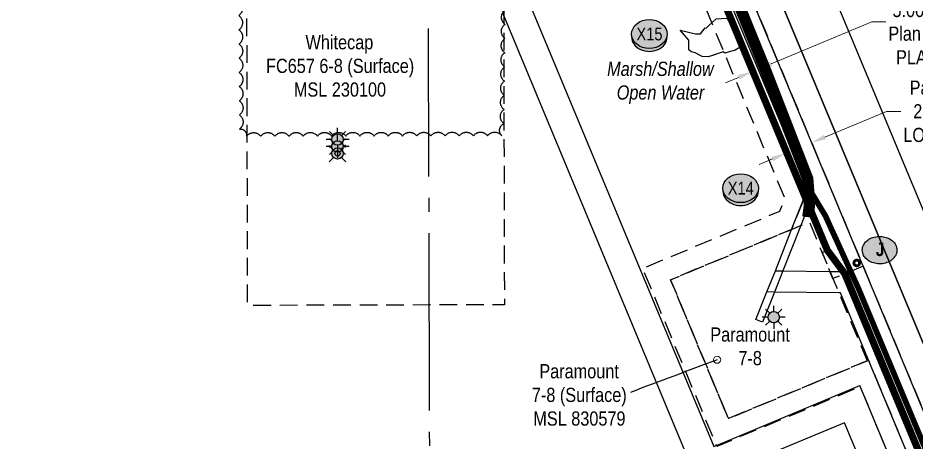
# Model space of a CAD drawing. Extents: x 510524 to 514472, y 6017951 to 6023231.
# Drawn here: x 511808 to 512441, y 6021992 to 6022291 of the extents above; entities that cross this region are included whole.
import ezdxf
from ezdxf.enums import TextEntityAlignment as Align

# ---------------------------------------------------------------- set-up
doc = ezdxf.new("R2010")
doc.units = 0
doc.header["$LTSCALE"] = 5
doc.header["$PDSIZE"] = 0.5
for name, pattern in [('0', [1, 1, 0]), ('foc-ACCESSROAD', [3.75, 2.5, -1.25]), ('foc-FLOWLINE', [3.75, 2.5, -1.25]), ('foc-QUARTERLINE', [33, 25, -3, 2, -3])]:
    doc.linetypes.add(name, pattern=pattern)
doc.layers.get('Defpoints').update_dxf_attribs({"color": 9})
for name, color, linetype in [('AS-ROADS', 254, 'Continuous'), ('C-RW', 13, 'Continuous'), ('C-WS', 13, 'foc-ACCESSROAD'), ('CG-NOTES', 7, 'Continuous'), ('DRILL-T', 8, 'Continuous'), ('F-AR', 190, 'foc-ACCESSROAD'), ('F-EZE', 190, 'foc-FLOWLINE'), ('F-RW', 190, 'Continuous'), ('F-WS', 190, 'foc-ACCESSROAD'), ('F-WS-S', 8, 'Continuous'), ('L-MON', 1, 'Continuous'), ('L-QSEC', 8, 'foc-QUARTERLINE'), ('P-CROSSINGS', 250, 'Continuous'), ('P-PROPOSED', 10, 'Continuous'), ('T-BUSH', 110, '0'), ('WETLAND', 143, 'Continuous'), ('WETLAND-T', 146, 'Continuous')]:
    doc.layers.add(name, color=color, linetype=linetype)
for name, color, linetype, lineweight in [('C-WS-T', 13, 'Continuous', 9), ('F-AR-T', 190, 'Continuous', 9), ('F-RW-T', 190, 'Continuous', 9), ('F-WS-T', 190, 'Continuous', 9)]:
    doc.layers.add(name, color=color, linetype=linetype, lineweight=lineweight)
doc.styles.add('80CG', font='ARIALN.TTF', dxfattribs={"height": 10})
doc.styles.add('80L', font='ARIALN.TTF', dxfattribs={"height": 10})
doc.styles.add('BOLD', font='ARIALNB.TTF')
doc.styles.add('Crossing', font='ARIALN.TTF', dxfattribs={"height": 10})
doc.dimstyles.new('Compass 5 000', dxfattribs={"dimscale": 5, "dimtxt": 9, "dimasz": 2, "dimexe": 0.2, "dimexo": 0.0625, "dimgap": 0.5, "dimtad": 0, "dimtih": 1, "dimtoh": 1, "dimzin": 0, "dimdsep": 46, "dimtxsty": '80CG', "dimcen": 0.1, "dimse1": 1, "dimse2": 1, "dimclrd": 256, "dimclrt": 256, "dimaunit": 1, "dimadec": 4, "dimazin": 0, "dimtfac": 0.06, "dimtofl": 0, "dimtmove": 0, "dimatfit": 1, "dimfxl": 0.2, "dimtolj": 1, "dimtzin": 0, "dimlwd": -1, "dimarcsym": 0})

# ---------------------------------------------------------------- blocks, each defined once
blk = doc.blocks.new('GAS')
h = blk.add_hatch(color=255)
h.dxf.hatch_style = 1
edge = h.paths.add_edge_path()
edge.add_arc((0, 0), 0.9, 0, 360)
for p, q in [((0, 0.81), (0, 1.62)), ((-0.81, 0), (-1.62, 0)), ((-0.57, 0.57), (-1.14, 1.14)), ((0.57, 0.57), (1.14, 1.14)), ((1.62, 0), (0.81, 0)), ((-0.57, -0.57), (-1.14, -1.14)), ((0, -0.81), (0, -1.62)), ((1.14, -1.14), (0.57, -0.57))]:
    blk.add_line(p, q)
blk.add_circle((0, 0), 0.8)
blk = doc.blocks.new('*D53')
at = {"layer": 'Defpoints', "color": 0, "transparency": 16777216}
for p in [(512353.55, 6022236.68), (512335.09, 6022228.99), (512348.9, 6022195.83)]:
    blk.add_point(p, dxfattribs=at)
at = {"layer": 'F-AR-T', "transparency": 16777216}
for p, q in [((512376.59, 6022207.37), (512420.2, 6022225.53)), ((512420.2, 6022225.53), (512430.2, 6022225.53)), ((512339.67, 6022191.99), (512330.44, 6022188.14))]:
    blk.add_line(p, q, dxfattribs=at)
for points in [[(512375.95, 6022208.91), (512377.23, 6022205.83), (512367.36, 6022203.52)], [(512339.03, 6022193.53), (512340.31, 6022190.45), (512348.9, 6022195.83)]]:
    blk.add_solid(points, dxfattribs=at)
at = {"layer": 'F-AR-T', "transparency": 16777216, "insert": (512464.47, 6022225.53), "char_height": 10, "attachment_point": 5, "style": '80CG'}
blk.add_mtext('\\A1;Paramount\\P20.00 A/R\\PLOC 830482', dxfattribs=at)
blk = doc.blocks.new('*D75')
at = {"layer": 'Defpoints', "color": 0, "transparency": 16777216}
for p in [(512301.37, 6022309.96), (512305.99, 6022311.88), (512324.96, 6022253.32)]:
    blk.add_point(p, dxfattribs=at)
at = {"layer": 'F-RW-T', "transparency": 16777216}
for p, q in [((512338.81, 6022259.09), (512409.68, 6022288.61)), ((512409.68, 6022288.61), (512419.68, 6022288.61)), ((512315.73, 6022249.48), (512306.5, 6022245.63))]:
    blk.add_line(p, q, dxfattribs=at)
for points in [[(512338.17, 6022260.63), (512339.45, 6022257.55), (512329.58, 6022255.25)], [(512315.09, 6022251.02), (512316.37, 6022247.94), (512324.96, 6022253.32)]]:
    blk.add_solid(points, dxfattribs=at)
at = {"layer": 'F-RW-T', "transparency": 16777216, "insert": (512458.4, 6022288.61), "char_height": 10, "attachment_point": 5, "style": '80CG'}
blk.add_mtext('\\A1;Paramount\\P5.00 P/L R/W\\PPlan 882 2394^JPLA 880336', dxfattribs=at)
blk = doc.blocks.new('WC')
at = {"layer": 'L-MON'}
h = blk.add_hatch(color=255, dxfattribs=at)
h.dxf.hatch_style = 1
edge = h.paths.add_edge_path()
edge.add_arc((0, 0), 0.9, 0, 360)
at = {"layer": 'L-MON', "color": 8, "flags": 128}
for points in [[(-0.62, 0.5), (-1.23, 1.12)], [(0.52, 0.61), (1.13, 1.21)], [(-1.18, -1.18), (-0.56, -0.57)], [(1.16, -1.18), (0.56, -0.57)]]:
    blk.add_lwpolyline(points, dxfattribs=at)
at = {"layer": 'L-MON', "color": 8}
for radius in [0.8, 0.373]:
    blk.add_circle((0, 0), radius, dxfattribs=at)
blk = doc.blocks.new('xing2')
h = blk.add_hatch(color=50)
h.dxf.hatch_style = 1
edge = h.paths.add_edge_path()
edge.add_ellipse((0, 0), major_axis=(-12.5, 0), ratio=0.816297, start_angle=0, end_angle=360)
h = blk.add_hatch(color=250)
h.dxf.hatch_style = 1
edge = h.paths.add_edge_path()
edge.add_ellipse((0, -2.05), major_axis=(-12.5, 0), ratio=0.816297, start_angle=0, end_angle=180)
edge.add_line((12.5, -2.05), (12.5, 0))
edge.add_ellipse((0, 0), major_axis=(-12.5, 0), ratio=0.816297, start_angle=0, end_angle=180, ccw=False)
edge.add_line((-12.5, 0), (-12.5, -2.05))
at = {"color": 250}
blk.add_ellipse((0, 0), major_axis=(-12.5, 0), ratio=0.816297, dxfattribs=at)
blk.add_ellipse((0, -2.05), major_axis=(-12.5, 0), ratio=0.816297, start_param=0, end_param=3.141593, dxfattribs=at)
at = {"color": 250, "style": 'Crossing'}
blk.add_attdef('CROSSING', text='', height=9, dxfattribs=at).set_placement((0.09, 0.02), align=Align.MIDDLE_CENTER)
at = {"color": 250, "style": 'Crossing', "flags": 1}
for tag, p in [('OWNER', (0.09, -12.49)), ('DESCRIPTION', (0.09, -25.77)), ('LOCATION', (0.09, -39.3)), ('DWG_REF', (0.09, -52.84))]:
    blk.add_attdef(tag, text='', height=9, dxfattribs=at).set_placement(p, align=Align.MIDDLE_CENTER)
blk = doc.blocks.new('AA')
at = {"const_width": 4}
blk.add_lwpolyline([(-1, 0, 1), (1, 0, 1)], format="xyb", close=True, dxfattribs=at)
blk.add_circle((0, 0), 2)
blk = doc.blocks.new('Route_Letters')
h = blk.add_hatch(color=255)
h.dxf.hatch_style = 1
edge = h.paths.add_edge_path()
edge.add_ellipse((-0.12, 0.46), major_axis=(-11.97, 0), ratio=0.789318, start_angle=0, end_angle=360)
at = {"color": 5}
blk.add_open_spline([(-12.34, 0.46), (-12.34, -0.25), (-12.24, -0.97), (-11.72, -2.79), (-11.14, -3.88), (-9.56, -5.81), (-8.54, -6.66), (-6.22, -8.02), (-4.9, -8.54), (-2.12, -9.17), (-0.66, -9.3), (2.22, -9.13), (3.64, -8.84), (6.27, -7.89), (7.48, -7.22), (9.54, -5.6), (10.38, -4.64), (11.6, -2.54), (11.97, -1.4), (12.18, 0.91), (12.02, 2.08), (11.2, 4.3), (10.54, 5.35), (8.8, 7.2), (7.72, 7.99), (5.29, 9.24), (3.93, 9.68), (1.11, 10.18), (-0.35, 10.23), (-3.22, 9.91), (-4.61, 9.55), (-7.16, 8.47), (-8.32, 7.75), (-10.24, 6.02), (-11, 5.02), (-12.05, 2.86), (-12.32, 1.7), (-12.34, 0.52), (-12.34, 0.49), (-12.34, 0.46)], degree=3, knots=[0, 0, 0, 0, 0.219529, 0.219529, 0.575727, 0.575727, 0.931924, 0.931924, 1.288121, 1.288121, 1.644318, 1.644318, 2.000515, 2.000515, 2.356712, 2.356712, 2.712909, 2.712909, 3.069107, 3.069107, 3.425304, 3.425304, 3.781501, 3.781501, 4.137698, 4.137698, 4.493895, 4.493895, 4.850092, 4.850092, 5.20629, 5.20629, 5.562487, 5.562487, 5.918684, 5.918684, 6.274881, 6.274881, 6.283185, 6.283185, 6.283185, 6.283185], dxfattribs=at)
at = {"color": 14, "style": 'BOLD'}
blk.add_attdef('A', text='', height=9.5, dxfattribs=at).set_placement((0.22, 0.98), align=Align.MIDDLE)

msp = doc.modelspace()

# ---------------------------------------------------------------- linework, layer by layer
at = {"layer": 'AS-ROADS', "const_width": 8, "flags": 128}
msp.add_lwpolyline([(511791.973, 6022479.778), (511874.049, 6022479.378), (512033.088, 6022478.029), (512113.036, 6022477.669), (512182.647, 6022477.185), (512204.897, 6022476.828), (512218.352, 6022475.126), (512225.268, 6022473.626), (512232.266, 6022471.556), (512241.365, 6022467.05), (512249.392, 6022459.746), (512254.347, 6022453.013), (512258.948, 6022444.09), (512262.62, 6022434.586), (512302.692, 6022334.143), (512302.585, 6022333.836), (512335.283, 6022253.45), (512364.608, 6022177.926), (512365.59, 6022164.439), (512365.751, 6022159.148), (512364.69, 6022150.964)], dxfattribs=at)
at = {"layer": 'AS-ROADS', "flags": 128}
msp.add_lwpolyline([(512366.351, 6022169.595, 4.002, 4.002, 0), (512377.103, 6022151.797, 4.002, 4.002, 0), (512400.108, 6022101.221, 4.002, 4.002, 0), (512600.335, 6021621.53, 4.002, 4.002, 0), (512640.418, 6021526.163, 4.002, 4.002, 0), (512804.273, 6021132.565, 4.002, 4.002, 0), (512888.573, 6020932.953, 4.002, 4.002, 0), (512994.421, 6020679.836, 0, 0, 0)], format="xyseb", dxfattribs=at)
at = {"layer": 'C-RW'}
for points in [[(512095.762, 6022855.191), (512213.878, 6022571.849), (512169.205, 6022519.53), (512169.259, 6022498.163), (512169.278, 6022491.162), (512169.286, 6022487.663), (512169.329, 6022471.158), (512169.354, 6022461.163), (512169.413, 6022438.317), (512169.471, 6022415.469), (512169.705, 6022324.073), (512169.772, 6022298.05), (512298.3, 6021989.294), (512300.211, 6021990.089), (512401.302, 6022032.171), (512401.669, 6022031.397), (512582.922, 6021596.338), (512549.763, 6021582.527), (512549.991, 6021581.731), (512561.522, 6021554.054), (512575.183, 6021521.158), (512778.886, 6021032.947)], [(512752.436, 6021044.443), (512553.716, 6021521.09), (512523.62, 6021593.287), (512556.815, 6021607.121), (512390.539, 6022006.039), (512287.528, 6021963.157), (512150.21, 6022293.028), (512149.793, 6022294.031), (512149.716, 6022324.012), (512149.482, 6022415.409), (512149.423, 6022438.265), (512149.365, 6022461.112), (512149.339, 6022471.106), (512149.297, 6022487.61), (512149.288, 6022491.11), (512149.27, 6022498.11), (512149.196, 6022526.882), (512190.593, 6022575.358), (512095.901, 6022802.636)]]:
    msp.add_lwpolyline(points, dxfattribs=at)
at = {"layer": 'C-WS', "flags": 128}
msp.add_lwpolyline([(512096.922, 6022415.272), (512149.482, 6022415.409), (512149.904, 6022415.411), (512150.133, 6022324.013), (512150.21, 6022293.028), (512150.416, 6022210.815), (512150.721, 6022089.181), (512097.782, 6022089.047), (511969.701, 6022088.725), (511969.414, 6022210.362), (511969.131, 6022323.434), (511968.902, 6022414.946), (512019.25, 6022415.075), (512039.239, 6022415.125), (512096.922, 6022415.272)], close=True, dxfattribs=at)
at = {"layer": 'F-AR', "flags": 128}
msp.add_lwpolyline([(513091.75, 6020430.079), (513090.049, 6020429.365), (513067.281, 6020483.991), (512969.698, 6020718.23), (512933.751, 6020804.513), (512903.387, 6020877.401), (512889.418, 6020910.934), (512877.764, 6020939.028), (512875.62, 6020944.172), (512871.553, 6020953.937), (512869.469, 6020958.939), (512635.227, 6021521.35), (512389.776, 6022110.683), (512391.624, 6022111.452), (512403.625, 6022116.454), (512651.459, 6021521.402), (512885.466, 6020959.553), (512891.618, 6020944.788), (512903.276, 6020916.688), (512933.641, 6020843.795), (512985.93, 6020718.28), (513081.13, 6020489.763), (513103.884, 6020435.17), (513091.75, 6020430.079)], close=True, dxfattribs=at)
at = {"layer": 'F-EZE', "flags": 128}
msp.add_lwpolyline([(511173.665, 6022826.188), (511273.663, 6022827.349), (511303.821, 6022827.7), (511367.155, 6022828.436), (511512.101, 6022828.973), (511542.804, 6022818.517), (511557.175, 6022795.119), (511678.467, 6022496.868), (512096.703, 6022497.972), (512149.27, 6022498.11), (512169.259, 6022498.163), (512230.623, 6022498.325), (512230.641, 6022491.324), (512230.65, 6022487.825), (512221.891, 6022487.801), (512228.757, 6022471.316), (512232.915, 6022461.332), (512242.42, 6022438.509), (512251.925, 6022415.69), (512257.334, 6022415.704), (512295.334, 6022324.465), (512361.972, 6022164.472), (512353.261, 6022142.346), (512267.88, 6022106.811), (512308.619, 6022008.926), (512406.504, 6022049.664), (512407.441, 6022050.054), (512600.855, 6021585.688), (512602.49, 6021581.758), (512588.634, 6021575.969), (512592.412, 6021566.908), (512573.03, 6021558.828), (512588.698, 6021521.201), (512782.597, 6021055.601), (512783.04, 6021054.535), (512786.72, 6021045.756), (512791.849, 6021033.443), (512782.246, 6021033.075), (512778.886, 6021032.947), (512757.569, 6021032.131), (512731.684, 6021031.14), (512729.387, 6021031.052), (512728.907, 6021043.542), (512731.201, 6021043.631), (512752.436, 6021044.443), (512773.398, 6021045.246), (512769.284, 6021055.124), (512575.183, 6021521.158), (512561.522, 6021554.054), (512549.991, 6021581.731), (512580.943, 6021594.6), (512583.244, 6021595.559), (512582.922, 6021596.338), (512401.669, 6022031.397), (512300.534, 6021989.314), (512300.211, 6021990.089), (512248.268, 6022114.896), (512344.845, 6022155.091), (512348.486, 6022164.341), (512281.81, 6022324.423), (512250.049, 6022400.685), (512241.934, 6022400.664), (512235.693, 6022415.646), (512226.189, 6022438.467), (512216.684, 6022461.289), (512212.526, 6022471.272), (512205.659, 6022487.759), (512169.286, 6022487.663), (512149.297, 6022487.61), (512096.731, 6022487.472), (511671.41, 6022486.349), (511547.775, 6022790.361), (511544.877, 6022795.081), (511535.837, 6022809.798), (511510.382, 6022818.467), (511477.122, 6022818.342), (511419.248, 6022818.128), (511367.212, 6022817.735), (511366.05, 6022817.921), (511303.847, 6022817.199), (511273.689, 6022816.848), (511173.691, 6022815.687)], dxfattribs=at)
at = {"layer": 'F-RW'}
for points in [[(512870.643, 6020995.14), (512651.459, 6021521.402), (512640.418, 6021547.908), (512626.572, 6021581.148), (512403.625, 6022116.454), (512316.959, 6022324.532), (512278.964, 6022415.761), (512269.46, 6022438.58), (512259.945, 6022461.403), (512255.783, 6022471.387), (512247.452, 6022491.369), (512213.878, 6022571.849), (512095.762, 6022855.191), (511993.209, 6023101.148), (511982.16, 6023127.665), (511979.372, 6023134.354), (511969.601, 6023157.784), (511965.525, 6023167.563), (511951.708, 6023200.701), (511940.517, 6023227.543)], [(511960.308, 6023227.606), (511982.404, 6023174.595), (511989.383, 6023157.848), (511996.246, 6023141.384), (512001.937, 6023127.729), (512017.499, 6023090.405), (512019.505, 6023085.595), (512095.636, 6022902.995), (512275.564, 6022471.439), (512279.727, 6022461.456), (512289.239, 6022438.632), (512298.744, 6022415.814), (512336.734, 6022324.594), (512639.653, 6021597.285), (512643.446, 6021588.18), (512657.291, 6021554.941), (512671.234, 6021521.465), (512890.134, 6020995.888)], [(512095.388, 6022997.162), (512312.963, 6022475.31), (512314.534, 6022471.542), (512318.694, 6022461.559), (512322.477, 6022452.482), (512328.203, 6022438.734), (512337.708, 6022415.914), (512375.688, 6022324.716), (512690.529, 6021568.797), (512657.291, 6021554.941), (512640.418, 6021547.908), (512626.57, 6021542.134), (512620.11, 6021539.443), (512627.653, 6021521.325), (512821, 6021057.104)], [(512782.597, 6021055.601), (512588.698, 6021521.201), (512573.03, 6021558.828), (512592.412, 6021566.908), (512606.265, 6021572.683), (512612.725, 6021575.374), (512626.572, 6021581.148), (512643.446, 6021588.18), (512639.653, 6021597.285), (512336.734, 6022324.594), (512298.744, 6022415.814), (512289.239, 6022438.632), (512279.727, 6022461.456), (512275.564, 6022471.439), (512095.636, 6022902.995)], [(512821, 6021057.104), (512627.653, 6021521.325), (512620.11, 6021539.443), (512608.25, 6021567.917), (512606.265, 6021572.683), (512602.487, 6021581.756), (512600.851, 6021585.683), (512387.622, 6022097.643), (512386.53, 6022097.656), (512341.133, 6022098.173), (512335.83, 6022098.236), (512341.777, 6022113.175), (512347.04, 6022113.12), (512380.25, 6022112.749), (512388.956, 6022112.651), (512389.776, 6022110.683), (512607.312, 6021588.373), (512608.945, 6021584.453), (512612.726, 6021575.375), (512614.709, 6021570.614), (512626.571, 6021542.135), (512635.227, 6021521.35), (512839.196, 6021031.62)]]:
    msp.add_lwpolyline(points, dxfattribs=at)
msp.add_lwpolyline([(512341.137, 6022098.189), (512332.761, 6022077.012), (512328.113, 6022078.848), (512335.833, 6022098.242), (512341.776, 6022113.173), (512353.261, 6022142.346), (512361.972, 6022164.472), (512295.334, 6022324.465), (512257.334, 6022415.704), (512247.83, 6022438.524), (512238.325, 6022461.346), (512243.733, 6022461.359), (512253.239, 6022438.538), (512262.744, 6022415.719), (512300.742, 6022324.481), (512367.366, 6022164.522), (512364.728, 6022157.851), (512359.648, 6022145.004), (512347.04, 6022113.12), (512341.137, 6022098.189)], close=True, dxfattribs=at)
at = {"layer": 'F-WS', "flags": 128}
msp.add_lwpolyline([(512406.504, 6022049.664), (512308.619, 6022008.926), (512267.88, 6022106.811), (512353.261, 6022142.346), (512359.648, 6022145.004), (512365.765, 6022147.55), (512374.704, 6022126.073), (512380.25, 6022112.749), (512382.391, 6022107.604), (512386.53, 6022097.658), (512388.223, 6022093.59), (512406.504, 6022049.664)], close=True, dxfattribs=at)
at = {"layer": 'L-QSEC'}
msp.add_line((512099.283, 6021519.666), (512097.268, 6022283.849), dxfattribs=at)
at = {"layer": 'T-BUSH', "flags": 128}
msp.add_lwpolyline([(511893.928, 6022332.921, -0.5205671), (511903.927, 6022333.036, -0.5205671), (511913.927, 6022333.151, -0.5205671), (511923.926, 6022333.266, -0.5205671), (511933.925, 6022333.381, -0.5205671), (511943.925, 6022333.497, -0.5205671), (511953.924, 6022333.612, -0.5205671), (511963.218, 6022333.01, -0.5205671), (511963.278, 6022323.01, -0.5205671), (511963.337, 6022313.01, -0.5205671), (511963.397, 6022303.01, -0.5205671), (511963.456, 6022293.01, -0.5205671), (511963.516, 6022283.01, -0.5205671), (511963.575, 6022273.011, -0.5205671), (511963.635, 6022263.011, -0.5205671), (511963.694, 6022253.011, -0.5205671), (511963.754, 6022243.011, -0.5205671), (511963.813, 6022233.011, -0.5205671), (511963.873, 6022223.011, -0.5205671), (511963.932, 6022213.012, -0.5205671), (511968.893, 6022207.951, -0.5205671), (511978.893, 6022207.97, -0.5205671), (511988.893, 6022207.989, -0.5205671), (511998.892, 6022208.008, -0.5205671), (512008.892, 6022208.027, -0.5205671), (512018.892, 6022208.046, -0.5205671), (512028.892, 6022208.065, -0.5205671), (512038.892, 6022208.084, -0.5205671), (512048.892, 6022208.103, -0.5205671), (512058.892, 6022208.122, -0.5205671), (512068.892, 6022208.141, -0.5205671), (512078.892, 6022208.16, -0.5205671), (512088.892, 6022208.179, -0.5205671), (512098.892, 6022208.198, -0.5205671), (512108.892, 6022208.217, -0.5205671), (512118.892, 6022208.236, -0.5205671), (512128.892, 6022208.255, -0.5205671), (512138.892, 6022208.274, -0.5205671), (512148.892, 6022208.293, -0.5205671), (512150.404, 6022216.886, -0.5205671), (512150.524, 6022226.886, -0.5205671), (512150.644, 6022236.885, -0.5205671), (512150.765, 6022246.884, -0.5205671), (512150.885, 6022256.883, -0.5205671), (512151.005, 6022266.883, -0.5205671), (512151.125, 6022276.882, -0.5205671), (512151.246, 6022286.881, -0.5205671), (512151.366, 6022296.88, -0.5205671), (512151.486, 6022306.88, -0.5205671), (512151.606, 6022316.879, -0.5205671), (512151.726, 6022326.878, -0.5205671), (512151.847, 6022336.878, -0.5205671), (512151.967, 6022346.877, -0.5205671), (512152.087, 6022356.876, -0.5205671), (512152.207, 6022366.875, -0.5205671), (512152.327, 6022376.875, -0.5205671), (512156.553, 6022382.71, -0.5205671), (512166.553, 6022382.691, -0.5205671), (512176.553, 6022382.671, -0.5205671), (512186.553, 6022382.651, -0.5205671), (512196.553, 6022382.632, -0.5205671), (512206.553, 6022382.612, -0.5205671), (512210.598, 6022388.87, -0.5205671), (512211.103, 6022398.857, -0.5205671), (512211.609, 6022408.844, -0.5796467), (512211.471, 6022415.422, -0.5205671)], format="xyb", dxfattribs=at)

# ---------------------------------------------------------------- block references
at = {"layer": 'CG-NOTES', "xscale": 0.9994627, "yscale": 0.9994627, "zscale": 0.9994627}
msp.add_blockref('Route_Letters', (512415.38, 6022127.264), dxfattribs=at).add_auto_attribs({'A': 'J'})
msp.add_blockref('AA', (512399.136, 6022118.652), dxfattribs=at)
at = {"layer": 'DRILL-T', "xscale": 5, "yscale": 5, "zscale": 5}
msp.add_blockref('GAS', (512340.626, 6022080.418), dxfattribs=at)
at = {"layer": 'F-WS-S', "xscale": 5, "yscale": 5, "zscale": 5}
for p in [(512033.063, 6022205.73), (512033.075, 6022200.81)]:
    msp.add_blockref('GAS', p, dxfattribs=at)
at = {"layer": 'L-MON', "color": 3, "xscale": 5, "yscale": 5, "zscale": 5}
msp.add_blockref('WC', (512033.087, 6022195.89), dxfattribs=at)
at = {"layer": 'P-CROSSINGS'}
msp.add_blockref('xing2', (512317.289, 6022171.385), dxfattribs=at).add_auto_attribs({'CROSSING': 'X14'})

# ---------------------------------------------------------------- texts
at = {"layer": 'C-WS-T', "insert": (511982.151, 6022279.289), "char_height": 10.00538, "attachment_point": 1, "style": '80L'}
msp.add_mtext_dynamic_manual_height_columns('\\pi28.36;Whitecap\\P\\pi0.53119;FC657 6-8 (Surface)\\P\\pi20.146;MSL 230100', width=103.87341, gutter_width=50, heights=[0], dxfattribs=at)
at = {"layer": 'DRILL-T', "insert": (512295.432, 6022073.264), "char_height": 10, "attachment_point": 1, "style": '80L'}
msp.add_mtext_dynamic_manual_height_columns('\\pi0.47491,t10.475;Paramount\\P\\pi20.263,t30.263;7-8', width=56.0385, gutter_width=50, heights=[0], dxfattribs=at)
at = {"layer": 'F-WS-T', "insert": (512169.798, 6022047.354), "char_height": 10.00538, "attachment_point": 1, "style": '80L'}
msp.add_mtext_dynamic_manual_height_columns('\\pi5.5673;Paramount\\P\\pi0.29498;7-8 (Surface)\\P\\pi1.3119;MSL 830579', width=66.2528, gutter_width=50, heights=[0], dxfattribs=at)

# ---------------------------------------------------------------- dimensions: what is measured, and where the dimension line sits
at = {"layer": 'F-AR-T', "color": 6}
dim = msp.add_linear_dim(base=(512348.898, 6022195.833), p1=(512353.552, 6022236.676), p2=(512335.09, 6022228.986), angle=202.612419, text='Paramount\\P20.00 A/R\\PLOC 830482', dimstyle='Compass 5 000', dxfattribs=at)
dim.commit()
dim.dimension.update_dxf_attribs({"geometry": '*D53', "text_midpoint": (512464.47, 6022225.531), "dimtype": 161})

# ---------------------------------------------------------------- leaders
at = {"layer": 'F-WS-T', "path_type": 1}
msp.add_leader([(512300.709, 6022050.436), (512239.537, 6022027.435)], dimstyle='Compass 5 000', override={"dimasz": 1, "dimgap": 0.5, "dimtad": 0, "dimldrblk": 'DotBlank'}, dxfattribs=at)

# ---------------------------------------------------------------- next in the draw order: texts
at = {"layer": 'WETLAND-T', "insert": (512222.863, 6022260.523), "char_height": 10, "attachment_point": 1, "style": '80L', "bg_fill": 2}
msp.add_mtext_dynamic_manual_height_columns('\\pi0.30588;{\\fArial Narrow|b0|i1|c0|p34;Marsh/Shallow\\P\\pi7.0487;Open Water}', width=75.80959, gutter_width=49.973, heights=[0], dxfattribs=at)

# ---------------------------------------------------------------- next in the draw order: linework, layer by layer
at = {"layer": 'F-AR', "flags": 128}
msp.add_lwpolyline([(511419.248, 6022818.128), (511477.209, 6022794.866), (511544.877, 6022795.081), (511549.628, 6022795.095), (511673.762, 6022489.856), (512096.722, 6022490.972), (512230.641, 6022491.324), (512247.452, 6022491.369), (512255.783, 6022471.387), (512259.945, 6022461.403), (512269.46, 6022438.58), (512278.964, 6022415.761), (512316.959, 6022324.532), (512403.625, 6022116.454), (512391.624, 6022111.452), (512389.776, 6022110.683), (512382.391, 6022107.604), (512380.25, 6022112.749), (512374.704, 6022126.073), (512377.483, 6022127.231), (512368.534, 6022148.705), (512364.728, 6022157.851), (512361.972, 6022164.472), (512295.334, 6022324.465), (512257.334, 6022415.704), (512247.83, 6022438.524), (512238.325, 6022461.346), (512234.168, 6022471.33), (512228.757, 6022471.316), (512212.526, 6022471.272), (512096.775, 6022470.967), (511660.317, 6022469.807), (511536.185, 6022775.048), (511477.283, 6022774.863), (511473.376, 6022774.849), (511367.212, 6022817.735), (511366.05, 6022817.921), (511347.88, 6022825.211), (511367.178, 6022825.436), (511400.725, 6022825.56), (511419.248, 6022818.128)], close=True, dxfattribs=at)
at = {"layer": 'P-PROPOSED', "const_width": 5, "flags": 128}
msp.add_lwpolyline([(512870.392, 6020959.324), (512636.15, 6021521.734), (512390.652, 6022111.18), (512378.359, 6022127.729), (512369.457, 6022149.089), (512365.651, 6022158.235), (512362.896, 6022164.857), (512296.257, 6022324.849), (512258.257, 6022416.089), (512248.753, 6022438.908), (512239.725, 6022460.586), (512211.496, 6022472.27), (512096.772, 6022471.967), (512038.112, 6022471.812), (512038.285, 6022395.133)], dxfattribs=at)
at = {"layer": 'WETLAND'}
msp.add_lwpolyline([(512316.444, 6022278.57), (512316.593, 6022279.313), (512316.838, 6022270.726), (512313.429, 6022268.578), (512306.118, 6022266.623), (512304.856, 6022267.551), (512294.41, 6022263.908), (512290.192, 6022264.11), (512285.176, 6022266.782), (512282.508, 6022267.567), (512280.725, 6022268.893), (512280.663, 6022275.776), (512274.62, 6022282.723), (512285.533, 6022280.101), (512288.023, 6022280.175), (512288.992, 6022280.259), (512292.383, 6022284.332), (512292.967, 6022284.303), (512294.792, 6022286.054), (512300.131, 6022290.676), (512307.635, 6022291.167), (512309.207, 6022288.696), (512312.696, 6022284.794), (512315.693, 6022282.448), (512316.444, 6022278.57)], close=True, dxfattribs=at)

# ---------------------------------------------------------------- next in the draw order: block references
at = {"layer": 'P-CROSSINGS'}
msp.add_blockref('xing2', (512252.932, 6022280.077), dxfattribs=at).add_auto_attribs({'CROSSING': 'X15'})

# ---------------------------------------------------------------- next in the draw order: dimensions: what is measured, and where the dimension line sits
at = {"layer": 'F-RW-T', "color": 6}
dim = msp.add_linear_dim(base=(512324.962, 6022253.322), p1=(512305.99, 6022311.881), p2=(512301.372, 6022309.958), angle=202.612419, text='Paramount\\P5.00 P/L R/W\\PPlan 882 2394^JPLA 880336', dimstyle='Compass 5 000', dxfattribs=at)
dim.commit()
dim.dimension.update_dxf_attribs({"geometry": '*D75', "text_midpoint": (512458.402, 6022288.607), "dimtype": 161})

doc.saveas('drawing.dxf')
